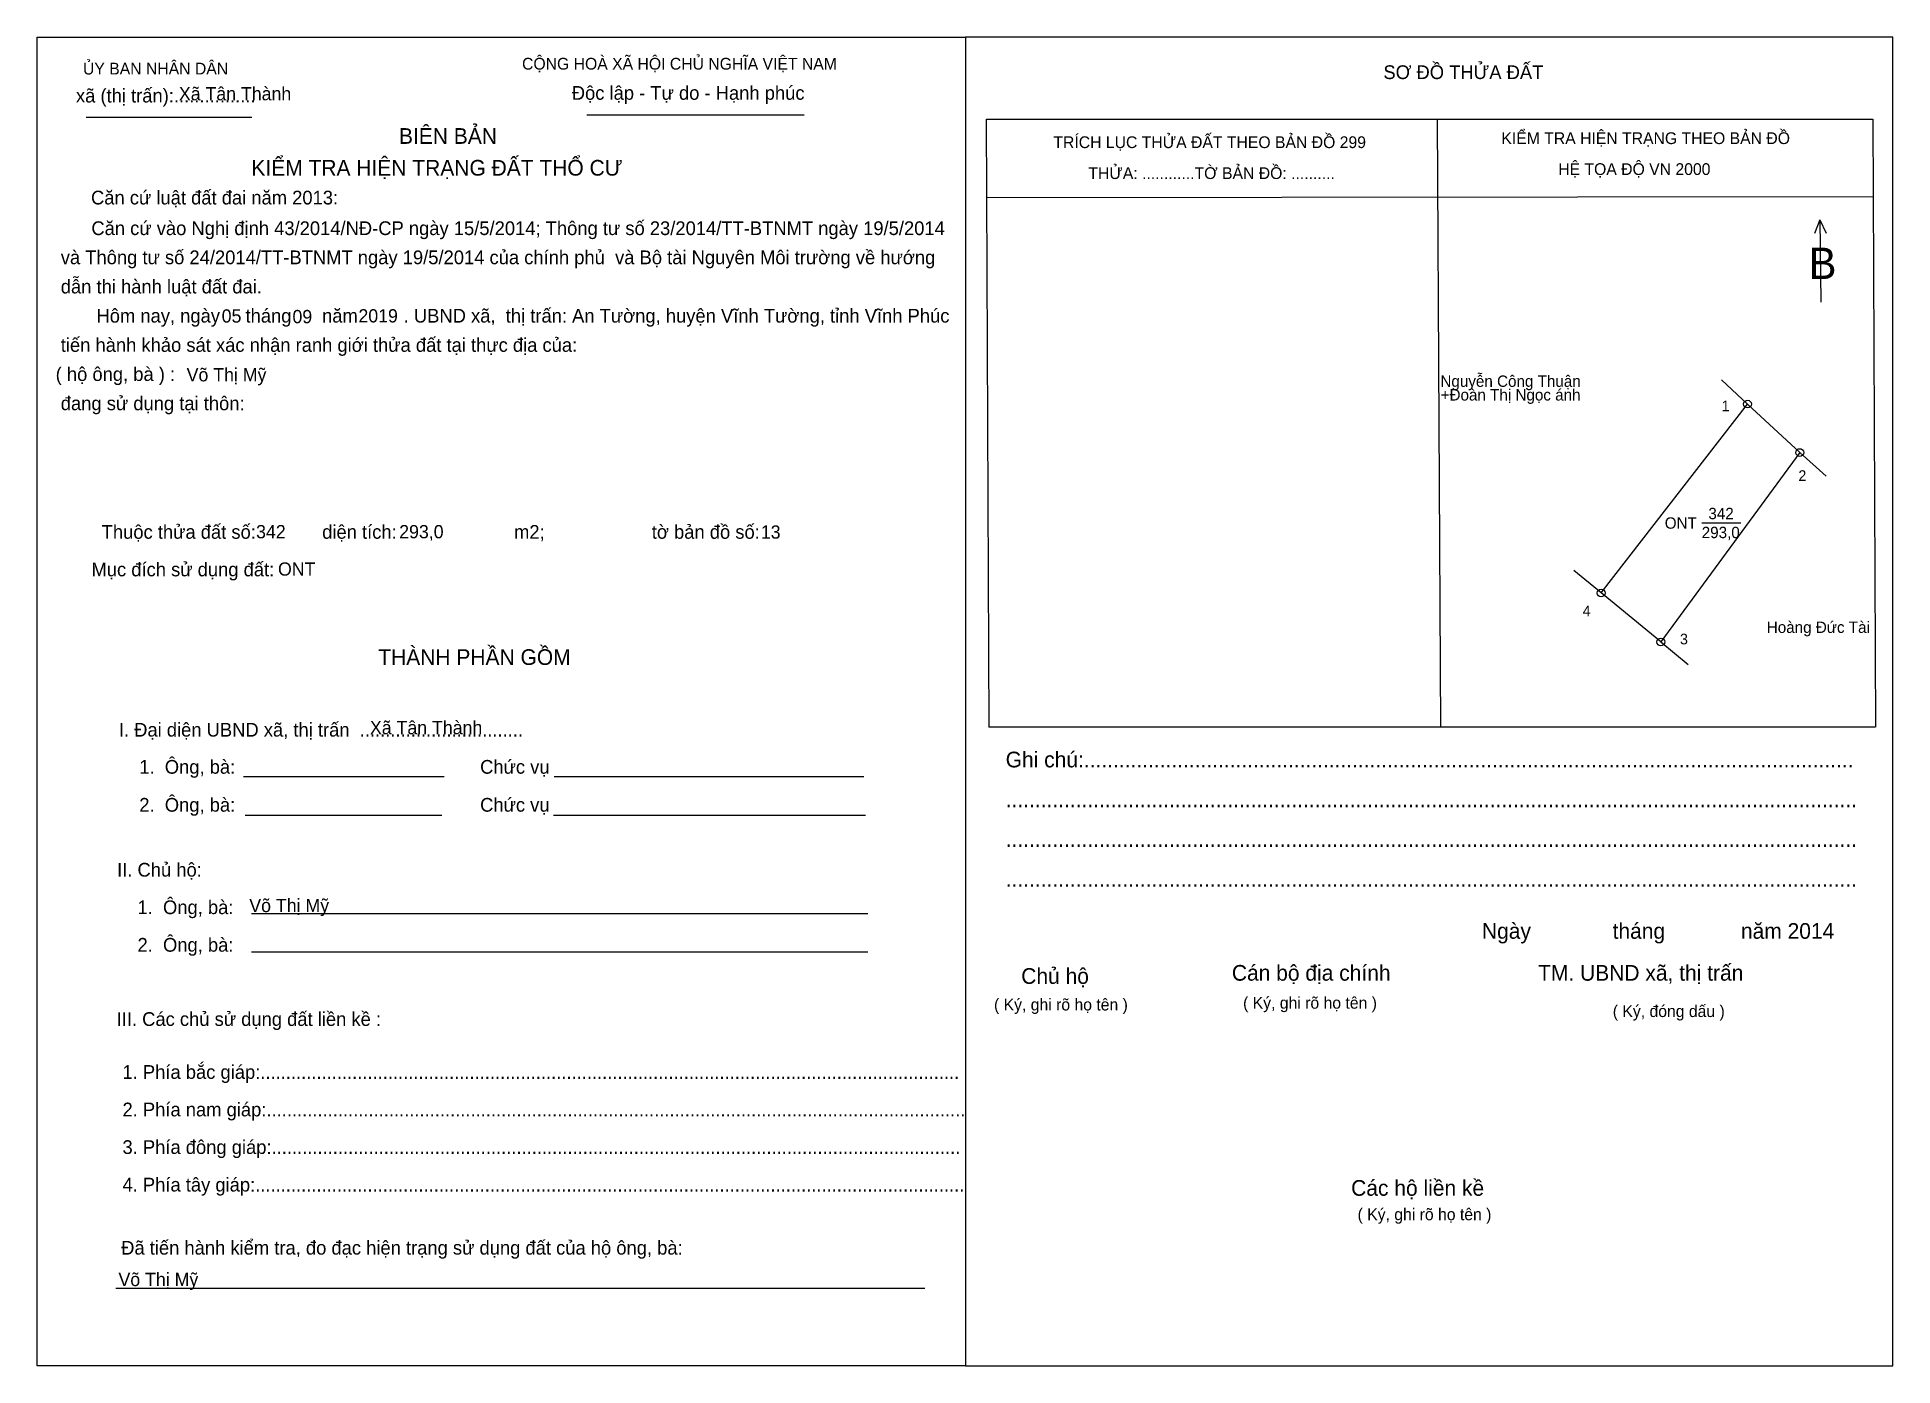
# Model space of a CAD drawing. Extents: x 540337 to 540577, y 1835203 to 1835375.
import ezdxf

# ---------------------------------------------------------------- set-up
doc = ezdxf.new("R2010")
doc.units = 0
for name, color, linetype in [('bbhtNoiDung', 7, 'Continuous'), ('bbhtTemplate', 7, 'Continuous'), ('CanhThua', 7, 'Continuous'), ('MocDinhThua', 7, 'Continuous'), ('NhanDiaChinhThua', 7, 'Continuous'), ('NhanTuCan', 7, 'Continuous'), ('RauThua', 7, 'Continuous'), ('SoHieuDinhThua', 7, 'Continuous')]:
    doc.layers.add(name, color=color, linetype=linetype)

msp = doc.modelspace()

# ---------------------------------------------------------------- linework, layer by layer
at = {"layer": 'bbhtTemplate'}
for p, q in [((540343.66, 1835364.21), (540365.08, 1835364.21)), ((540408.38, 1835364.49), (540436.48, 1835364.49)), ((540518.33, 1835363.92), (540518.73, 1835285.27)), ((540460.07, 1835353.81), (540574.65, 1835353.93)), ((540567.8, 1835350.9), (540567.11, 1835349.13)), ((540567.8, 1835350.9), (540568.6, 1835349.19)), ((540567.8, 1835350.9), (540567.91, 1835340.28)), ((540364, 1835278.93), (540389.93, 1835278.93)), ((540404.15, 1835278.93), (540444.19, 1835278.93)), ((540364.22, 1835273.9), (540389.64, 1835273.9)), ((540404.09, 1835273.9), (540444.42, 1835273.9)), ((540365.02, 1835261.17), (540444.71, 1835261.17)), ((540365.02, 1835256.25), (540444.71, 1835256.25)), ((540347.49, 1835212.73), (540452.07, 1835212.73))]:
    msp.add_line(p, q, dxfattribs=at)
for points in [[(540337.32, 1835202.68), (540337.32, 1835374.55), (540457.33, 1835374.55), (540457.33, 1835202.68)], [(540577.22, 1835202.68), (540577.22, 1835374.55), (540457.33, 1835374.55), (540457.33, 1835202.68)]]:
    msp.add_lwpolyline(points, close=True, dxfattribs=at)
for points in [[(540460.41, 1835285.27), (540460.07, 1835363.92), (540574.65, 1835363.92), (540574.99, 1835285.27)], [(540574.94, 1835285.27), (540460.36, 1835285.27)]]:
    msp.add_lwpolyline(points, dxfattribs=at)
at = {"layer": 'CanhThua'}
for p, q in [((540539.51, 1835302.65), (540558.43, 1835327.08)), ((540558.43, 1835327.08), (540565.19, 1835320.81)), ((540565.19, 1835320.81), (540547.22, 1835296.31)), ((540547.22, 1835296.31), (540539.51, 1835302.65))]:
    msp.add_line(p, q, dxfattribs=at)
at = {"layer": 'MocDinhThua'}
for centre in [(540558.43, 1835327.08), (540565.19, 1835320.81), (540539.51, 1835302.65), (540547.22, 1835296.31)]:
    msp.add_circle(centre, 0.5, dxfattribs=at)
at = {"layer": 'NhanDiaChinhThua'}
msp.add_line((540552.51, 1835311.7), (540557.55, 1835311.7), dxfattribs=at)
at = {"layer": 'RauThua'}
for p, q in [((540558.43, 1835327.08), (540555.07, 1835330.21)), ((540565.19, 1835320.81), (540568.61, 1835317.74)), ((540539.51, 1835302.65), (540535.96, 1835305.56)), ((540547.22, 1835296.31), (540550.77, 1835293.4))]:
    msp.add_line(p, q, dxfattribs=at)

# ---------------------------------------------------------------- texts
at = {"layer": 'bbhtNoiDung'}
for s, height, p in [('Xã Tân Thành', 1.7136, (540355.65, 1835366.37)), ('05', 1.714, (540361.18, 1835337.62)), ('09', 1.714, (540370.33, 1835337.54)), ('2019', 1.714, (540378.86, 1835337.64)), ('Võ Thị Mỹ', 1.714, (540356.65, 1835330.02)), ('342', 1.714, (540365.63, 1835309.72)), ('293,0', 1.714, (540384.13, 1835309.72)), ('13', 1.714, (540430.88, 1835309.68)), ('ONT', 1.714, (540368.46, 1835304.89)), ('Xã Tân Thành', 1.7136, (540380.35, 1835284.38)), ('Võ Thị Mỹ', 1.714, (540364.75, 1835261.37)), ('Võ Thị Mỹ', 1.714, (540347.84, 1835213))]:
    msp.add_text(s, height=height, dxfattribs=at).set_placement(p)
at = {"layer": 'bbhtTemplate'}
for s, height, p in [('ỦY BAN NHÂN DÂN', 1.5217, (540343.25, 1835369.71)), ('CỘNG HOÀ XÃ HỘI CHỦ NGHĨA VIỆT NAM', 1.5217, (540400.01, 1835370.34)), ('SƠ ĐỒ THỬA ĐẤT', 1.7752, (540511.36, 1835369.12)), ('Độc lập - Tự do - Hạnh phúc', 1.7752, (540406.44, 1835366.44)), ('xã (thị trấn):................', 1.7752, (540342.34, 1835366.09)), ('BIÊN BẢN', 2.029, (540384.1, 1835360.74)), ('TRÍCH LỤC THỬA ĐẤT THEO BẢN ĐỒ 299', 1.5217, (540468.7, 1835360.19)), ('KIỂM TRA HIỆN TRẠNG THEO BẢN ĐỒ', 1.5217, (540526.61, 1835360.71)), ('KIỂM TRA HIỆN TRẠNG ĐẤT THỔ CƯ', 2.029, (540365.02, 1835356.63)), ('        THỬA: ............TỜ BẢN ĐỒ: ..........', 1.5217, (540468.7, 1835356.19)), ('             HỆ TỌA ĐỘ VN 2000', 1.5217, (540526.61, 1835356.71)), ('Căn cứ luật đất đai năm 2013:', 1.7752, (540344.29, 1835352.9)), ('       Căn cứ vào Nghị định 43/2014/NĐ-CP ngày 15/5/2014; Thông tư số 23/2014/TT-BTNMT ngày 19/5/2014', 1.77517, (540339.72, 1835348.94)), (' và Thông tư số 24/2014/TT-BTNMT ngày 19/5/2014 của chính phủ  và Bộ tài Nguyên Môi trường về hướng', 1.7752, (540339.72, 1835345.17)), ('B', 4.06, (540566.31, 1835343.25)), (' dẫn thi hành luật đất đai.', 1.7752, (540339.72, 1835341.39)), ('        Hôm nay, ngày     tháng      năm         . UBND xã,  thị trấn: An Tường, huyện Vĩnh Tường, tỉnh Vĩnh Phúc', 1.77517, (540339.72, 1835337.62)), (' tiến hành khảo sát xác nhận ranh giới thửa đất tại thực địa của:', 1.7752, (540339.72, 1835333.84)), ('( hộ ông, bà ) :', 1.7752, (540339.72, 1835330.07)), (' đang sử dụng tại thôn:', 1.7752, (540339.72, 1835326.29)), ('  Thuộc thửa đất số:             diện tích:                       m2;                     tờ bản đồ số:', 1.77517, (540344.35, 1835309.66)), ('Mục đích sử dụng đất:', 1.7752, (540344.35, 1835304.8)), ('THÀNH PHẦN GỒM', 2.029, (540381.42, 1835293.34)), ('I. Đại diện UBND xã, thị trấn  ................................', 1.7752, (540347.89, 1835284.07)), ('Ghi chú:....................................................................................................................................', 2.02898, (540462.53, 1835280.09)), ('    1.  Ông, bà:                                                Chức vụ', 1.7752, (540347.89, 1835279.27)), ('    2.  Ông, bà:                                                Chức vụ', 1.7752, (540347.89, 1835274.36)), ('..................................................................................................................................................', 2.02898, (540462.53, 1835274.94)), ('..................................................................................................................................................', 2.02898, (540462.53, 1835269.8)), ('II. Chủ hộ:', 1.7752, (540347.66, 1835265.96)), ('    1.  Ông, bà:', 1.7752, (540347.66, 1835261.11)), ('..................................................................................................................................................', 2.02898, (540462.53, 1835264.66)), ('    2.  Ông, bà:', 1.7752, (540347.66, 1835256.25)), ('Ngày              tháng             năm 2014', 2.029, (540524.1, 1835257.92)), ('Chủ hộ', 2.029, (540464.54, 1835252.09)), ('Cán bộ địa chính', 2.029, (540491.77, 1835252.5)), ('TM. UBND xã, thị trấn', 2.029, (540531.36, 1835252.5)), ('III. Các chủ sử dụng đất liền kề :', 1.7752, (540347.6, 1835246.65)), ('( Ký, ghi rõ họ tên )', 1.5217, (540461.02, 1835248.65)), ('( Ký, ghi rõ họ tên )', 1.5217, (540493.22, 1835248.88)), ('( Ký, đóng dấu )', 1.5217, (540541.01, 1835247.8)), ('    1. Phía bắc giáp:.........................................................................................................................................', 1.77517, (540345.72, 1835239.8)), ('    2. Phía nam giáp:.........................................................................................................................................', 1.77517, (540345.72, 1835234.95)), ('    3. Phía đông giáp:.......................................................................................................................................', 1.77517, (540345.72, 1835230.09)), ('    4. Phía tây giáp:...........................................................................................................................................', 1.77517, (540345.72, 1835225.23)), ('Các hộ liền kề', 2.029, (540507.19, 1835224.68)), ('( Ký, ghi rõ họ tên )', 1.5217, (540508.02, 1835221.52)), ('    Đã tiến hành kiểm tra, đo đạc hiện trạng sử dụng đất của hộ ông, bà:', 1.7752, (540345.55, 1835217.07))]:
    msp.add_text(s, height=height, dxfattribs=at).set_placement(p)
at = {"layer": 'NhanDiaChinhThua'}
for s, p in [('342', (540553.37, 1835312.19)), ('ONT', (540547.73, 1835310.96)), ('293,0', (540552.51, 1835309.74))]:
    msp.add_text(s, height=1.47, dxfattribs=at).set_placement(p)
at = {"layer": 'NhanTuCan'}
for s, p in [('Nguyễn Công Thuận', (540518.73, 1835329.31)), ('+Đoàn Thị Ngọc ánh', (540518.76, 1835327.54)), ('Hoàng Đức Tài', (540560.92, 1835297.48))]:
    msp.add_text(s, height=1.47, dxfattribs=at).set_placement(p)
at = {"layer": 'SoHieuDinhThua'}
for s, p in [('1', (540555.08, 1835326.15)), ('2', (540565.01, 1835317.14)), ('4', (540537.12, 1835299.64)), ('3', (540549.7, 1835296))]:
    msp.add_text(s, height=1.38, dxfattribs=at).set_placement(p)

doc.saveas('drawing.dxf')
